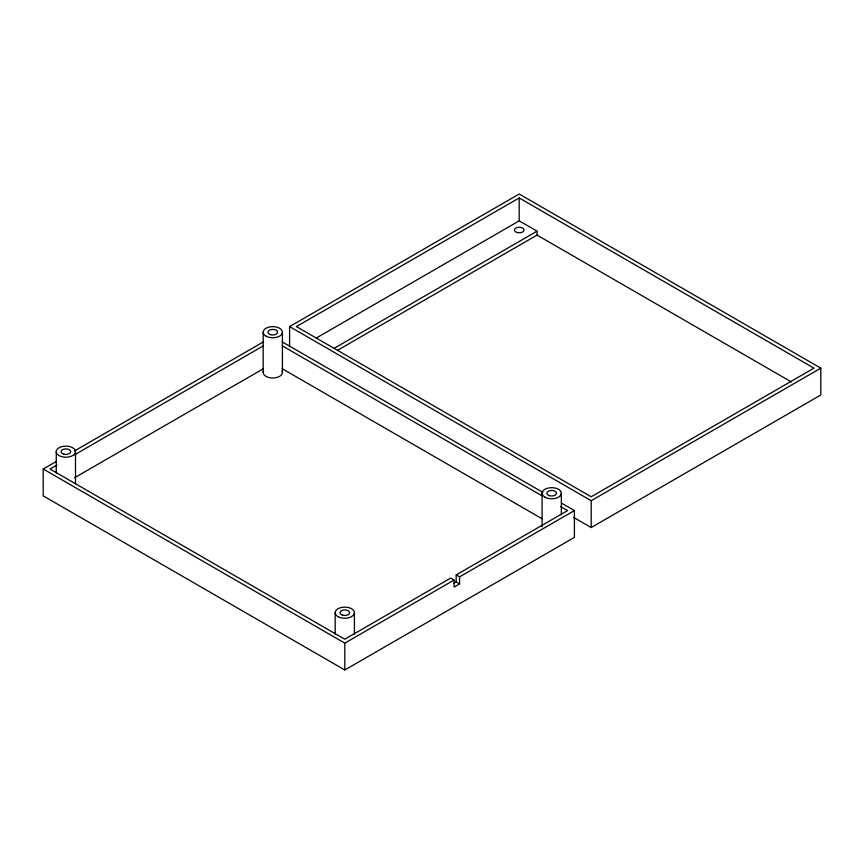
<?xml version="1.0" encoding="UTF-8"?>
<svg xmlns="http://www.w3.org/2000/svg" width="864" height="864" viewBox="0 0 864 864"><rect width="100%" height="100%" fill="white"/><g stroke="black" fill="none" stroke-linecap="round" stroke-linejoin="round"><path stroke-width="1.3" d="M289.602 346.712L289.602 326.581L519.199 194.022L820.8 368.15L820.8 394.988L591.203 527.548L573.664 517.428M561.535 503.15L574.398 510.581L574.398 537.419L344.801 669.978L43.2 495.85L43.2 469.012L56.02 461.614M74.671 450.846L263.477 341.831M519.199 197.953L296.406 326.581L591.203 496.778L813.996 368.15L519.199 197.953L519.199 220.86L316.235 338.051M57.002 464.972L50.004 469.012L344.801 639.209L450.695 578.07L454.097 580.036L454.097 587.066L459.594 583.891L459.594 576.86L574.398 510.581M74.498 454.864L263.466 345.773M74.498 477.781L263.466 368.68M334.098 348.354L537.062 231.174L537.062 235.105L791.467 381.985M337.597 350.266L537.062 235.105M459.594 583.891L456.192 581.926L456.192 574.895L567.594 510.581L560.606 506.542M289.602 326.581L591.203 500.71L820.8 368.15M43.2 469.012L344.801 643.14L454.097 580.036M453.989 583.2L456.192 581.926M519.199 220.86L537.062 231.174M282.15 341.852L542.83 492.35M282.118 345.762L541.955 495.774M282.118 368.669L541.955 518.692M456.192 574.895L459.594 576.86M591.203 500.71L591.203 527.548M561.341 493.236L561.341 514.706M542.095 493.236L542.095 526.781M354.413 612.695L354.413 634.165M344.801 643.14L344.801 669.978M335.178 612.695L335.178 634.165M282.42 332.197L282.42 372.46M263.174 332.197L263.174 372.46M75.492 451.667A9.623 5.551 0 0 1 61.063 456.473A9.623 5.551 0 0 1 61.063 446.85A9.623 5.551 0 0 1 75.492 451.667L75.492 483.872M56.257 451.667L56.257 473.137M282.096 371.023A9.623 5.551 0 0 1 272.797 378.011A9.623 5.551 0 0 1 263.509 371.023M337.997 616.626A9.623 5.551 0 0 0 354.089 614.131A9.623 5.551 0 0 0 342.306 607.327A9.623 5.551 0 0 0 337.997 616.626M342.392 615.103A4.806 2.776 0 0 0 349.607 612.695A4.806 2.776 0 0 0 342.392 610.286A4.806 2.776 0 0 0 342.392 615.103M544.914 497.156A9.623 5.551 0 0 0 561.017 494.672A9.623 5.551 0 0 0 549.234 487.868A9.623 5.551 0 0 0 544.914 497.156M549.31 495.634A4.806 2.776 0 0 0 556.535 493.236A4.806 2.776 0 0 0 549.31 490.828A4.806 2.776 0 0 0 549.31 495.634M63.472 454.064A4.806 2.776 0 0 0 70.686 451.667A4.806 2.776 0 0 0 63.472 449.258A4.806 2.776 0 0 0 63.472 454.064M265.993 336.128A9.623 5.551 0 0 0 282.096 333.634A9.623 5.551 0 0 0 270.313 326.83A9.623 5.551 0 0 0 265.993 336.128M270.389 334.606A4.806 2.776 0 0 0 277.614 332.197A4.806 2.776 0 0 0 270.389 329.789A4.806 2.776 0 0 0 270.389 334.606M516.802 232.438A4.806 2.776 0 0 0 524.016 230.029A4.806 2.776 0 0 0 516.802 227.621A4.806 2.776 0 0 0 516.802 232.438"/></g></svg>
